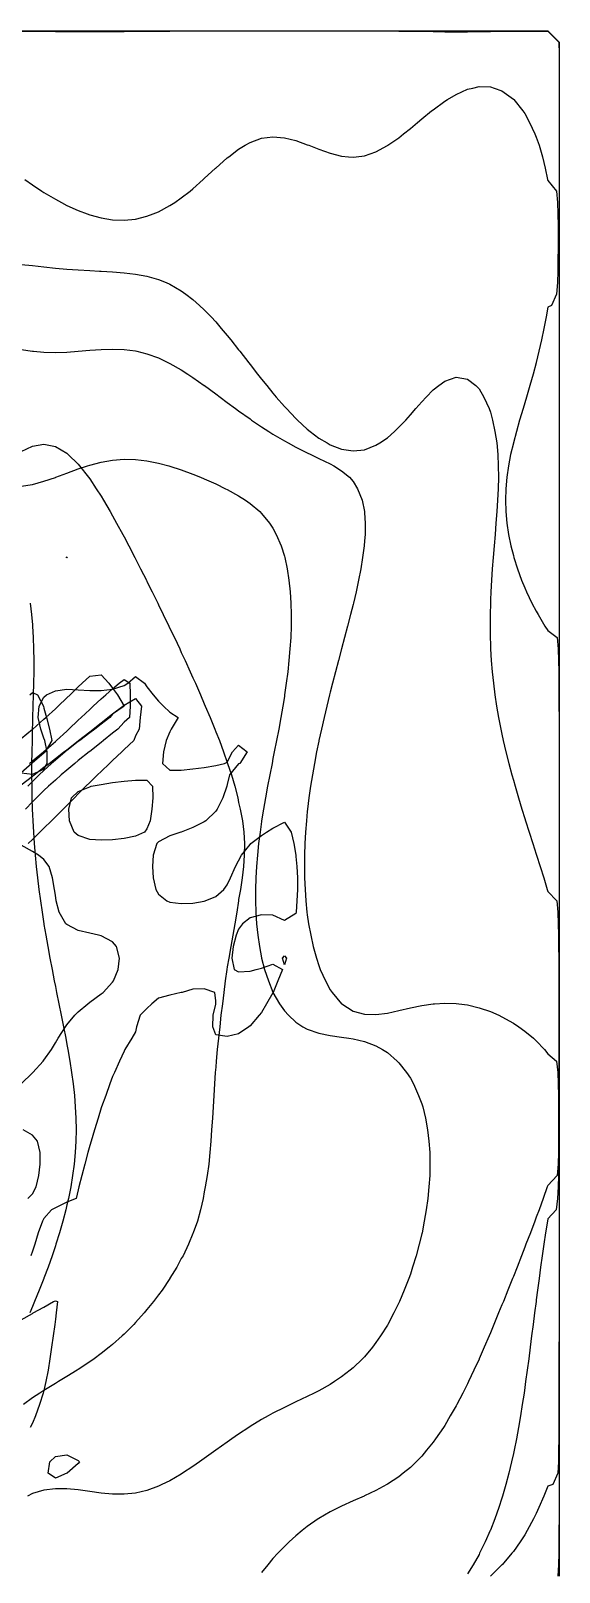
# Model space of a CAD drawing. Header units: metres. Extents: x 350990 to 353010, y 7454990 to 7457010.
# Drawn here: x 352549 to 353010, y 7455664 to 7457010 of the extents above; entities that cross this region are included whole.
import ezdxf

# ---------------------------------------------------------------- set-up
doc = ezdxf.new("R2010")
doc.units = ezdxf.units.M

msp = doc.modelspace()

# ---------------------------------------------------------------- linework, layer by layer
at = {"layer": 'IMP_RL500'}
msp.add_polyline3d([(352540, 7456351.37, 500), (352550, 7456358.978, 500), (352551.36, 7456360, 500), (352560, 7456366.599, 500), (352564.491, 7456370, 500), (352570, 7456374.262, 500), (352577.473, 7456380, 500), (352580, 7456381.986, 500), (352590, 7456389.775, 500), (352590.293, 7456390, 500), (352600, 7456397.616, 500), (352603.079, 7456400, 500), (352610, 7456405.445, 500), (352615.884, 7456410, 500), (352620, 7456413.212, 500), (352628.865, 7456420, 500), (352630, 7456420.868, 500), (352640, 7456426.703, 500), (352645.082, 7456420, 500), (352644.163, 7456410, 500), (352643.153, 7456400, 500), (352640, 7456394, 500), (352638.428, 7456390, 500), (352630, 7456382.301, 500), (352627.907, 7456380, 500), (352620, 7456372.556, 500), (352617.283, 7456370, 500), (352610, 7456363.005, 500), (352606.863, 7456360, 500), (352600, 7456353.267, 500), (352596.652, 7456350, 500), (352590, 7456343.356, 500), (352586.61, 7456340, 500), (352580, 7456333.328, 500), (352576.656, 7456330, 500), (352570, 7456323.287, 500), (352566.677, 7456320, 500), (352560, 7456313.361, 500), (352556.536, 7456310, 500), (352550, 7456303.677, 500), (352546.091, 7456300, 500)], dxfattribs=at)
at = {"layer": 'IMP_RL600'}
msp.add_polyline3d([(352547.274, 7456370, 600), (352550, 7456372.14, 600), (352559.63, 7456380, 600), (352560, 7456380.313, 600), (352570, 7456389.042, 600), (352571.072, 7456390, 600), (352580, 7456398.241, 600), (352581.89, 7456400, 600), (352590, 7456407.733, 600), (352592.404, 7456410, 600), (352600, 7456417.254, 600), (352602.966, 7456420, 600), (352610, 7456426.508, 600), (352613.966, 7456430, 600), (352620, 7456435.247, 600), (352625.831, 7456440, 600), (352630, 7456443.332, 600), (352635.103, 7456440, 600), (352635.447, 7456430, 600), (352635.21, 7456420, 600), (352634.733, 7456410, 600), (352630, 7456406.027, 600), (352624.484, 7456400, 600), (352620, 7456396.306, 600), (352612.08, 7456390, 600), (352610, 7456388.332, 600), (352600, 7456380.459, 600), (352599.411, 7456380, 600), (352590, 7456372.479, 600), (352586.928, 7456370, 600), (352580, 7456364.222, 600), (352575.055, 7456360, 600), (352570, 7456355.519, 600), (352563.96, 7456350, 600), (352560, 7456346.243, 600), (352553.613, 7456340, 600), (352550, 7456336.353, 600), (352543.85, 7456330, 600)], dxfattribs=at)
at = {"layer": 'IMP_RL700'}
msp.add_polyline3d([(352540, 7456391.77, 700), (352550, 7456399.859, 700), (352550.167, 7456400, 700), (352560, 7456408.544, 700), (352561.617, 7456410, 700), (352570, 7456417.753, 700), (352572.378, 7456420, 700), (352580, 7456427.325, 700), (352582.776, 7456430, 700), (352590, 7456437.002, 700), (352593.373, 7456440, 700), (352600, 7456446.256, 700), (352610, 7456447.317, 700), (352616.596, 7456440, 700), (352620, 7456435.822, 700), (352624.356, 7456430, 700), (352630, 7456420.077, 700), (352630.021, 7456420, 700), (352630, 7456419.982, 700), (352620, 7456413.008, 700), (352617.553, 7456410, 700), (352610, 7456404.181, 700), (352604.443, 7456400, 700), (352600, 7456396.639, 700), (352591.225, 7456390, 700), (352590, 7456389.057, 700), (352580, 7456381.202, 700), (352578.517, 7456380, 700), (352570, 7456372.856, 700), (352566.741, 7456370, 700), (352560, 7456363.853, 700), (352555.955, 7456360, 700), (352550, 7456354.094, 700), (352546.011, 7456350, 700)], dxfattribs=at)
at = {"layer": 'IMP_RL800'}
msp.add_polyline3d([(352547.682, 7456430, 800), (352550, 7456432.096, 800), (352554.487, 7456430, 800), (352559.483, 7456420, 800), (352560, 7456418.373, 800), (352562.389, 7456410, 800), (352564.847, 7456400, 800), (352566.925, 7456390, 800), (352561.224, 7456380, 800), (352560, 7456378.975, 800), (352550, 7456370.5, 800), (352549.415, 7456370, 800), (352540, 7456361.754, 800)], dxfattribs=at)
at = {"layer": 'PHY_RL700'}
msp.add_polyline3d([(352570, 7455745.752, 700), (352563.771, 7455750, 700), (352565.107, 7455760, 700), (352570, 7455764.448, 700), (352580, 7455766.025, 700), (352590, 7455761, 700), (352591.038, 7455760, 700), (352590, 7455758.487, 700), (352580.183, 7455750, 700), (352580, 7455749.878, 700)], close=True, dxfattribs=at)
at = {"layer": 'PHY_RL800'}
for points in [[(352580, 7456549.689, 800), (352579.45, 7456550, 800), (352580, 7456550.439, 800), (352580.331, 7456550, 800)], [(352590, 7456306.96, 800), (352586.279, 7456310, 800), (352582.251, 7456320, 800), (352581.707, 7456330, 800), (352584.059, 7456340, 800), (352590, 7456345.556, 800), (352600, 7456349.634, 800), (352601.28, 7456350, 800), (352610, 7456351.701, 800), (352620, 7456353.232, 800), (352630, 7456354.511, 800), (352640, 7456355.489, 800), (352650, 7456355.266, 800), (352654.914, 7456350, 800), (352655.071, 7456340, 800), (352654.209, 7456330, 800), (352652.72, 7456320, 800), (352650, 7456312.919, 800), (352647.953, 7456310, 800), (352640, 7456306.323, 800), (352630, 7456304.332, 800), (352620, 7456303.233, 800), (352610, 7456302.859, 800), (352600, 7456303.606, 800)], [(352770, 7456194.08, 800), (352768.216, 7456200, 800), (352770, 7456202.057, 800), (352771.751, 7456200, 800)]]:
    msp.add_polyline3d(points, close=True, dxfattribs=at)
for points in [[(352540, 7456361.714, 800), (352550, 7456360.5, 800), (352560, 7456364.863, 800), (352562.755, 7456370, 800), (352562.863, 7456380, 800), (352560.669, 7456390, 800), (352560, 7456392.089, 800), (352557.24, 7456400, 800), (352555.096, 7456410, 800), (352555.811, 7456420, 800), (352560, 7456427.787, 800), (352562.233, 7456430, 800), (352570, 7456433.499, 800), (352580, 7456434.744, 800), (352590, 7456434.318, 800), (352600, 7456433.629, 800), (352610, 7456433.665, 800), (352620, 7456435.001, 800), (352630, 7456438.201, 800), (352633.165, 7456440, 800), (352640, 7456445.93, 800), (352647.97, 7456440, 800), (352650, 7456436.813, 800), (352655.491, 7456430, 800), (352660, 7456424.279, 800), (352664.548, 7456420, 800), (352670, 7456414.783, 800), (352677.178, 7456410, 800), (352671.238, 7456400, 800), (352670, 7456397.459, 800), (352666.876, 7456390, 800), (352664.444, 7456380, 800), (352663.687, 7456370, 800), (352670, 7456364.021, 800), (352680, 7456364.206, 800), (352690, 7456365.261, 800), (352700, 7456366.575, 800), (352710, 7456368.171, 800), (352717.811, 7456370, 800), (352720, 7456371.223, 800), (352724.724, 7456380, 800), (352730, 7456385.922, 800), (352737.509, 7456380, 800), (352731.167, 7456370, 800), (352730, 7456369.558, 800), (352722.147, 7456360, 800), (352720, 7456351.594, 800), (352719.709, 7456350, 800), (352716.201, 7456340, 800), (352711.234, 7456330, 800), (352710, 7456328.386, 800), (352701.408, 7456320, 800), (352700, 7456319.051, 800), (352690, 7456314.052, 800), (352680, 7456310.09, 800), (352679.672, 7456310, 800), (352670, 7456306.86, 800), (352660, 7456301.39, 800), (352658.734, 7456300, 800), (352655.515, 7456290, 800), (352654.921, 7456280, 800), (352655.393, 7456270, 800), (352657.586, 7456260, 800), (352660, 7456255.763, 800), (352667.212, 7456250, 800), (352670, 7456248.905, 800), (352680, 7456247.646, 800), (352690, 7456248.034, 800), (352700, 7456249.74, 800), (352700.899, 7456250, 800), (352710, 7456253.623, 800), (352717.13, 7456260, 800), (352720, 7456264.037, 800), (352722.973, 7456270, 800), (352727.4, 7456280, 800), (352730, 7456285.057, 800), (352732.653, 7456290, 800), (352740, 7456299.148, 800), (352740.811, 7456300, 800), (352750, 7456307.084, 800), (352754.381, 7456310, 800), (352760, 7456313.356, 800), (352770, 7456318.645, 800), (352775.99, 7456310, 800), (352778.181, 7456300, 800), (352779.861, 7456290, 800), (352780, 7456288.78, 800), (352780.835, 7456280, 800), (352781.33, 7456270, 800), (352781.373, 7456260, 800), (352780.973, 7456250, 800), (352780.147, 7456240, 800), (352780, 7456238.803, 800), (352770, 7456232.712, 800), (352760, 7456237.372, 800), (352750, 7456237.85, 800), (352740, 7456235.245, 800), (352733.296, 7456230, 800), (352730, 7456225.203, 800), (352727.79, 7456220, 800), (352725.276, 7456210, 800), (352724.029, 7456200, 800), (352726.261, 7456190, 800), (352730, 7456187.978, 800), (352740, 7456188.389, 800), (352745.319, 7456190, 800), (352750, 7456191.258, 800), (352760, 7456194.517, 800), (352768.463, 7456190, 800), (352764.422, 7456180, 800), (352760.217, 7456170, 800), (352760, 7456169.502, 800), (352754.42, 7456160, 800), (352750, 7456152.431, 800), (352747.883, 7456150, 800), (352740, 7456140.719, 800), (352738.915, 7456140, 800), (352730, 7456133.837, 800), (352720, 7456131.425, 800), (352710, 7456132.919, 800), (352707.372, 7456140, 800), (352707.698, 7456150, 800), (352710, 7456159.657, 800), (352710.153, 7456160, 800), (352710, 7456162.642, 800), (352709.153, 7456170, 800), (352700, 7456173.006, 800), (352690, 7456172.844, 800), (352680.613, 7456170, 800), (352680, 7456169.868, 800), (352670, 7456167.497, 800), (352660, 7456165.046, 800), (352654.256, 7456160, 800), (352650, 7456156.039, 800), (352644.165, 7456150, 800), (352640.99, 7456140, 800), (352640, 7456135.441, 800), (352636.763, 7456130, 800), (352630.754, 7456120, 800), (352630, 7456118.74, 800), (352626.087, 7456110, 800), (352621.571, 7456100, 800), (352620, 7456096.491, 800), (352617.631, 7456090, 800), (352613.994, 7456080, 800), (352610.347, 7456070, 800), (352610, 7456069.02, 800), (352607.223, 7456060, 800), (352604.161, 7456050, 800), (352601.116, 7456040, 800), (352600, 7456036.213, 800), (352598.325, 7456030, 800), (352595.695, 7456020, 800), (352593.104, 7456010, 800), (352590.566, 7456000, 800), (352590, 7455997.634, 800), (352588.244, 7455990, 800), (352580, 7455986.841, 800), (352570, 7455981.761, 800), (352566.708, 7455980, 800), (352560, 7455972.574, 800), (352558.727, 7455970, 800), (352554.988, 7455960, 800), (352552.009, 7455950, 800), (352550, 7455943.98, 800), (352548.506, 7455940, 800)], [(352540.149, 7456090, 800), (352550, 7456099.71, 800), (352550.287, 7456100, 800), (352559.336, 7456110, 800), (352560, 7456110.863, 800), (352566.486, 7456120, 800), (352570, 7456125.862, 800), (352572.506, 7456130, 800), (352578.757, 7456140, 800), (352580, 7456141.774, 800), (352586.958, 7456150, 800), (352590, 7456153.152, 800), (352598.268, 7456160, 800), (352600, 7456161.422, 800), (352610, 7456168.734, 800), (352611.736, 7456170, 800), (352620, 7456178.905, 800), (352620.811, 7456180, 800), (352624.886, 7456190, 800), (352625.87, 7456200, 800), (352623.505, 7456210, 800), (352620, 7456214.157, 800), (352610, 7456219.392, 800), (352607.744, 7456220, 800), (352600, 7456221.586, 800), (352590, 7456223.968, 800), (352580, 7456229.177, 800), (352579.183, 7456230, 800), (352573.366, 7456240, 800), (352570.77, 7456250, 800), (352570, 7456254.851, 800), (352569.22, 7456260, 800), (352567.585, 7456270, 800), (352564.48, 7456280, 800), (352560, 7456286.19, 800), (352555.373, 7456290, 800), (352550, 7456293.101, 800), (352540, 7456298.673, 800)], [(352545.957, 7455990, 800), (352550, 7455994.043, 800), (352553.165, 7456000, 800), (352555.645, 7456010, 800), (352556.816, 7456020, 800), (352556.815, 7456030, 800), (352554.301, 7456040, 800), (352550, 7456045.389, 800), (352541.901, 7456050, 800)], [(352540, 7455883.848, 800), (352550, 7455889.621, 800), (352550.607, 7455890, 800), (352560, 7455894.939, 800), (352568.367, 7455900, 800), (352570, 7455900.562, 800), (352571.94, 7455900, 800), (352570.651, 7455890, 800), (352570, 7455884.569, 800), (352569.39, 7455880, 800), (352568.085, 7455870, 800), (352566.723, 7455860, 800), (352565.245, 7455850, 800), (352563.587, 7455840, 800), (352561.692, 7455830, 800), (352560, 7455822.25, 800), (352559.391, 7455820, 800), (352556.219, 7455810, 800), (352552.585, 7455800, 800), (352550, 7455793.699, 800), (352547.92, 7455790, 800)]]:
    msp.add_polyline3d(points, dxfattribs=at)
at = {"layer": 'PHY_RL900'}
msp.add_polyline3d([(352547.871, 7456510, 900), (352549.173, 7456500, 900), (352550, 7456491.027, 900), (352550.09, 7456490, 900), (352550.671, 7456480, 900), (352551.003, 7456470, 900), (352551.132, 7456460, 900), (352551.102, 7456450, 900), (352550.952, 7456440, 900), (352550.719, 7456430, 900), (352550.437, 7456420, 900), (352550.137, 7456410, 900), (352550, 7456405.298, 900), (352549.845, 7456400, 900), (352549.589, 7456390, 900), (352549.389, 7456380, 900), (352549.265, 7456370, 900), (352549.232, 7456360, 900), (352549.301, 7456350, 900), (352549.483, 7456340, 900), (352549.785, 7456330, 900), (352550, 7456324.957, 900), (352550.217, 7456320, 900), (352550.785, 7456310, 900), (352551.488, 7456300, 900), (352552.325, 7456290, 900), (352553.292, 7456280, 900), (352554.387, 7456270, 900), (352555.602, 7456260, 900), (352556.931, 7456250, 900), (352558.365, 7456240, 900), (352559.893, 7456230, 900), (352560, 7456229.328, 900), (352561.6, 7456220, 900), (352563.39, 7456210, 900), (352565.24, 7456200, 900), (352567.134, 7456190, 900), (352569.055, 7456180, 900), (352570, 7456175.059, 900), (352571.07, 7456170, 900), (352573.152, 7456160, 900), (352575.19, 7456150, 900), (352577.16, 7456140, 900), (352579.035, 7456130, 900), (352580, 7456124.462, 900), (352580.872, 7456120, 900), (352582.641, 7456110, 900), (352584.205, 7456100, 900), (352585.536, 7456090, 900), (352586.607, 7456080, 900), (352587.391, 7456070, 900), (352587.867, 7456060, 900), (352588.012, 7456050, 900), (352587.812, 7456040, 900), (352587.253, 7456030, 900), (352586.327, 7456020, 900), (352585.031, 7456010, 900), (352583.368, 7456000, 900), (352581.345, 7455990, 900), (352580, 7455984.334, 900), (352579.029, 7455980, 900), (352576.461, 7455970, 900), (352573.59, 7455960, 900), (352570.442, 7455950, 900), (352570, 7455948.707, 900), (352567.107, 7455940, 900), (352563.558, 7455930, 900), (352560, 7455920.481, 900), (352559.82, 7455920, 900), (352555.893, 7455910, 900), (352551.842, 7455900, 900), (352550, 7455895.582, 900), (352547.611, 7455890, 900)], dxfattribs=at)
at = {"layer": 'PRO_RL1000'}
msp.add_polyline3d([(352540, 7456731.564, 1000), (352550, 7456730.078, 1000), (352550.942, 7456730, 1000), (352560, 7456729.217, 1000), (352570, 7456728.984, 1000), (352580, 7456729.297, 1000), (352590, 7456729.999, 1000), (352590.017, 7456730, 1000), (352600, 7456730.866, 1000), (352610, 7456731.627, 1000), (352620, 7456731.976, 1000), (352630, 7456731.615, 1000), (352640, 7456730.287, 1000), (352641.167, 7456730, 1000), (352650, 7456727.849, 1000), (352660, 7456724.227, 1000), (352668.86, 7456720, 1000), (352670, 7456719.464, 1000), (352680, 7456713.748, 1000), (352685.742, 7456710, 1000), (352690, 7456707.252, 1000), (352700, 7456700.223, 1000), (352700.303, 7456700, 1000), (352710, 7456692.878, 1000), (352713.888, 7456690, 1000), (352720, 7456685.421, 1000), (352727.398, 7456680, 1000), (352730, 7456678.043, 1000), (352740, 7456670.887, 1000), (352741.355, 7456670, 1000), (352750, 7456664.032, 1000), (352756.476, 7456660, 1000), (352760, 7456657.636, 1000), (352770, 7456651.726, 1000), (352773.421, 7456650, 1000), (352780, 7456646.271, 1000), (352790, 7456641.316, 1000), (352793.103, 7456640, 1000), (352800, 7456636.518, 1000), (352810, 7456631.64, 1000), (352813.259, 7456630, 1000), (352820, 7456625.572, 1000), (352826.786, 7456620, 1000), (352830, 7456616.172, 1000), (352833.985, 7456610, 1000), (352837.901, 7456600, 1000), (352839.909, 7456590, 1000), (352840, 7456588.862, 1000), (352840.585, 7456580, 1000), (352840.437, 7456570, 1000), (352840, 7456564.428, 1000), (352839.657, 7456560, 1000), (352838.365, 7456550, 1000), (352836.71, 7456540, 1000), (352834.776, 7456530, 1000), (352832.622, 7456520, 1000), (352830.293, 7456510, 1000), (352830, 7456508.852, 1000), (352827.826, 7456500, 1000), (352825.266, 7456490, 1000), (352822.635, 7456480, 1000), (352820, 7456470.181, 1000), (352819.954, 7456470, 1000), (352817.319, 7456460, 1000), (352814.679, 7456450, 1000), (352812.048, 7456440, 1000), (352810, 7456432.177, 1000), (352809.465, 7456430, 1000), (352807.019, 7456420, 1000), (352804.634, 7456410, 1000), (352802.322, 7456400, 1000), (352800.096, 7456390, 1000), (352800, 7456389.55, 1000), (352798.095, 7456380, 1000), (352796.22, 7456370, 1000), (352794.481, 7456360, 1000), (352792.89, 7456350, 1000), (352791.463, 7456340, 1000), (352790.213, 7456330, 1000), (352790, 7456327.98, 1000), (352789.219, 7456320, 1000), (352788.441, 7456310, 1000), (352787.877, 7456300, 1000), (352787.539, 7456290, 1000), (352787.441, 7456280, 1000), (352787.595, 7456270, 1000), (352788.014, 7456260, 1000), (352788.711, 7456250, 1000), (352789.699, 7456240, 1000), (352790, 7456237.642, 1000), (352791.13, 7456230, 1000), (352792.985, 7456220, 1000), (352795.251, 7456210, 1000), (352797.954, 7456200, 1000), (352800, 7456193.468, 1000), (352801.37, 7456190, 1000), (352805.918, 7456180, 1000), (352810, 7456172.243, 1000), (352811.652, 7456170, 1000), (352820, 7456160.117, 1000), (352820.162, 7456160, 1000), (352830, 7456153.643, 1000), (352840, 7456150.859, 1000), (352850, 7456150.608, 1000), (352860, 7456151.931, 1000), (352870, 7456154.055, 1000), (352880, 7456156.378, 1000), (352890, 7456158.445, 1000), (352900, 7456159.926, 1000), (352901.086, 7456160, 1000), (352910, 7456160.588, 1000), (352920, 7456160.298, 1000), (352922.272, 7456160, 1000), (352930, 7456158.978, 1000), (352940, 7456156.594, 1000), (352950, 7456153.167, 1000), (352957.201, 7456150, 1000), (352960, 7456148.686, 1000), (352970, 7456143.03, 1000), (352974.663, 7456140, 1000), (352980, 7456136.099, 1000), (352987.46, 7456130, 1000), (352990, 7456127.551, 1000), (352997.217, 7456120, 1000), (353000, 7456116.331, 1000), (353007.733, 7456110, 1000), (353008.879, 7456100, 1000), (353009.201, 7456090, 1000), (353009.341, 7456080, 1000), (353009.406, 7456070, 1000), (353009.429, 7456060, 1000), (353009.417, 7456050, 1000), (353009.367, 7456040, 1000), (353009.255, 7456030, 1000), (353009.004, 7456020, 1000), (353008.238, 7456010, 1000), (353000, 7456001.228, 1000), (352999.608, 7456000, 1000), (352996.076, 7455990, 1000), (352992.412, 7455980, 1000), (352990, 7455973.695, 1000), (352988.655, 7455970, 1000), (352984.843, 7455960, 1000), (352980.999, 7455950, 1000), (352980, 7455947.49, 1000), (352977.086, 7455940, 1000), (352973.165, 7455930, 1000), (352970, 7455921.948, 1000), (352969.233, 7455920, 1000), (352965.206, 7455910, 1000), (352961.224, 7455900, 1000), (352960, 7455896.963, 1000), (352957.116, 7455890, 1000), (352952.991, 7455880, 1000), (352950, 7455872.711, 1000), (352948.828, 7455870, 1000), (352944.475, 7455860, 1000), (352940.182, 7455850, 1000), (352940, 7455849.58, 1000), (352935.505, 7455840, 1000), (352930.872, 7455830, 1000), (352930, 7455828.133, 1000), (352925.795, 7455820, 1000), (352920.663, 7455810, 1000), (352920, 7455808.72, 1000), (352914.874, 7455800, 1000), (352910, 7455791.679, 1000), (352908.855, 7455790, 1000), (352901.991, 7455780, 1000), (352900, 7455777.115, 1000), (352894.16, 7455770, 1000), (352890, 7455764.955, 1000), (352885.047, 7455760, 1000), (352880, 7455754.983, 1000), (352873.856, 7455750, 1000), (352870, 7455746.893, 1000), (352860, 7455740.299, 1000), (352859.448, 7455740, 1000), (352850, 7455734.898, 1000), (352840, 7455730.123, 1000), (352839.72, 7455730, 1000), (352830, 7455725.723, 1000), (352820, 7455721.152, 1000), (352817.68, 7455720, 1000), (352810, 7455716.15, 1000), (352800, 7455710.302, 1000), (352799.549, 7455710, 1000), (352790, 7455703.472, 1000), (352785.629, 7455700, 1000), (352780, 7455695.402, 1000), (352774.148, 7455690, 1000), (352770, 7455686.029, 1000), (352764.249, 7455680, 1000), (352760, 7455675.339, 1000), (352755.405, 7455670, 1000), (352750, 7455663.367, 1000)], dxfattribs=at)
at = {"layer": 'PRO_RL1100'}
msp.add_polyline3d([(352540, 7456612.142, 1100), (352550, 7456613.784, 1100), (352560, 7456616.472, 1100), (352570, 7456619.887, 1100), (352570.301, 7456620, 1100), (352580, 7456623.623, 1100), (352590, 7456627.32, 1100), (352598.089, 7456630, 1100), (352600, 7456630.624, 1100), (352610, 7456633.236, 1100), (352620, 7456634.98, 1100), (352630, 7456635.756, 1100), (352640, 7456635.547, 1100), (352650, 7456634.406, 1100), (352660, 7456632.438, 1100), (352669.167, 7456630, 1100), (352670, 7456629.772, 1100), (352680, 7456626.482, 1100), (352690, 7456622.751, 1100), (352696.848, 7456620, 1100), (352700, 7456618.64, 1100), (352710, 7456614.135, 1100), (352718.637, 7456610, 1100), (352720, 7456609.272, 1100), (352730, 7456603.71, 1100), (352736.007, 7456600, 1100), (352740, 7456597.108, 1100), (352748.491, 7456590, 1100), (352750, 7456588.462, 1100), (352757.025, 7456580, 1100), (352760, 7456575.42, 1100), (352762.945, 7456570, 1100), (352767.183, 7456560, 1100), (352770, 7456551.128, 1100), (352770.305, 7456550, 1100), (352772.442, 7456540, 1100), (352773.986, 7456530, 1100), (352775.034, 7456520, 1100), (352775.659, 7456510, 1100), (352775.915, 7456500, 1100), (352775.848, 7456490, 1100), (352775.49, 7456480, 1100), (352774.872, 7456470, 1100), (352774.017, 7456460, 1100), (352772.945, 7456450, 1100), (352771.676, 7456440, 1100), (352770.227, 7456430, 1100), (352770, 7456428.593, 1100), (352768.623, 7456420, 1100), (352766.895, 7456410, 1100), (352765.063, 7456400, 1100), (352763.148, 7456390, 1100), (352761.17, 7456380, 1100), (352760, 7456374.195, 1100), (352759.189, 7456370, 1100), (352757.262, 7456360, 1100), (352755.368, 7456350, 1100), (352753.53, 7456340, 1100), (352751.774, 7456330, 1100), (352750.127, 7456320, 1100), (352750, 7456319.149, 1100), (352748.723, 7456310, 1100), (352747.495, 7456300, 1100), (352746.461, 7456290, 1100), (352745.645, 7456280, 1100), (352745.073, 7456270, 1100), (352744.768, 7456260, 1100), (352744.758, 7456250, 1100), (352745.068, 7456240, 1100), (352745.725, 7456230, 1100), (352746.755, 7456220, 1100), (352748.185, 7456210, 1100), (352750, 7456200.221, 1100), (352750.049, 7456200, 1100), (352752.756, 7456190, 1100), (352756.068, 7456180, 1100), (352760, 7456170.066, 1100), (352760.033, 7456170, 1100), (352765.837, 7456160, 1100), (352770, 7456153.807, 1100), (352773.552, 7456150, 1100), (352780, 7456143.866, 1100), (352786.201, 7456140, 1100), (352790, 7456137.841, 1100), (352800, 7456134.363, 1100), (352810, 7456132.345, 1100), (352820, 7456130.953, 1100), (352826.243, 7456130, 1100), (352830, 7456129.442, 1100), (352840, 7456127.128, 1100), (352850, 7456123.361, 1100), (352855.798, 7456120, 1100), (352860, 7456117.473, 1100), (352868.517, 7456110, 1100), (352870, 7456108.598, 1100), (352876.646, 7456100, 1100), (352880, 7456095.096, 1100), (352882.7, 7456090, 1100), (352887.235, 7456080, 1100), (352890, 7456072.569, 1100), (352890.779, 7456070, 1100), (352893.238, 7456060, 1100), (352895.056, 7456050, 1100), (352896.281, 7456040, 1100), (352896.964, 7456030, 1100), (352897.153, 7456020, 1100), (352896.894, 7456010, 1100), (352896.229, 7456000, 1100), (352895.194, 7455990, 1100), (352893.824, 7455980, 1100), (352892.146, 7455970, 1100), (352890.186, 7455960, 1100), (352890, 7455959.187, 1100), (352887.723, 7455950, 1100), (352884.98, 7455940, 1100), (352881.993, 7455930, 1100), (352880, 7455923.871, 1100), (352878.606, 7455920, 1100), (352874.704, 7455910, 1100), (352870.583, 7455900, 1100), (352870, 7455898.683, 1100), (352865.645, 7455890, 1100), (352860.399, 7455880, 1100), (352860, 7455879.284, 1100), (352854.016, 7455870, 1100), (352850, 7455864.03, 1100), (352846.809, 7455860, 1100), (352840, 7455851.769, 1100), (352838.256, 7455850, 1100), (352830, 7455841.979, 1100), (352827.567, 7455840, 1100), (352820, 7455834.091, 1100), (352813.826, 7455830, 1100), (352810, 7455827.557, 1100), (352800, 7455822.004, 1100), (352796.04, 7455820, 1100), (352790, 7455817.042, 1100), (352780, 7455812.282, 1100), (352775.331, 7455810, 1100), (352770, 7455807.461, 1100), (352760, 7455802.34, 1100), (352755.832, 7455800, 1100), (352750, 7455796.784, 1100), (352740, 7455790.684, 1100), (352738.959, 7455790, 1100), (352730, 7455784.161, 1100), (352724.016, 7455780, 1100), (352720, 7455777.204, 1100), (352710.001, 7455770, 1100), (352710, 7455769.999, 1100), (352700, 7455762.797, 1100), (352695.965, 7455760, 1100), (352690, 7455755.779, 1100), (352681.146, 7455750, 1100), (352680, 7455749.229, 1100), (352670, 7455743.413, 1100), (352662.835, 7455740, 1100), (352660, 7455738.594, 1100), (352650, 7455734.95, 1100), (352640, 7455732.63, 1100), (352630, 7455731.604, 1100), (352620, 7455731.703, 1100), (352610, 7455732.637, 1100), (352600, 7455734.027, 1100), (352590, 7455735.431, 1100), (352580, 7455736.39, 1100), (352570, 7455736.447, 1100), (352560, 7455735.176, 1100), (352550, 7455732.202, 1100), (352545.553, 7455730, 1100)], dxfattribs=at)
at = {"layer": 'PRO_RL1200'}
msp.add_polyline3d([(352540, 7456642.349, 1200), (352550, 7456647.114, 1200), (352560, 7456648.822, 1200), (352570, 7456646.853, 1200), (352580, 7456641.037, 1200), (352581.085, 7456640, 1200), (352590, 7456631.504, 1200), (352591.166, 7456630, 1200), (352599.007, 7456620, 1200), (352600, 7456618.75, 1200), (352605.664, 7456610, 1200), (352610, 7456603.437, 1200), (352611.973, 7456600, 1200), (352617.8, 7456590, 1200), (352620, 7456586.285, 1200), (352623.38, 7456580, 1200), (352628.839, 7456570, 1200), (352630, 7456567.891, 1200), (352634.088, 7456560, 1200), (352639.311, 7456550, 1200), (352640, 7456548.681, 1200), (352644.398, 7456540, 1200), (352649.453, 7456530, 1200), (352650, 7456528.908, 1200), (352654.445, 7456520, 1200), (352659.363, 7456510, 1200), (352660, 7456508.679, 1200), (352664.276, 7456500, 1200), (352669.067, 7456490, 1200), (352670, 7456487.992, 1200), (352673.888, 7456480, 1200), (352678.557, 7456470, 1200), (352680, 7456466.767, 1200), (352683.249, 7456460, 1200), (352687.797, 7456450, 1200), (352690, 7456444.853, 1200), (352692.299, 7456440, 1200), (352696.73, 7456430, 1200), (352700, 7456422.016, 1200), (352700.944, 7456420, 1200), (352705.261, 7456410, 1200), (352709.181, 7456400, 1200), (352710, 7456397.678, 1200), (352713.227, 7456390, 1200), (352716.971, 7456380, 1200), (352720, 7456370.738, 1200), (352720.301, 7456370, 1200), (352723.833, 7456360, 1200), (352726.813, 7456350, 1200), (352729.234, 7456340, 1200), (352730, 7456335.903, 1200), (352731.495, 7456330, 1200), (352733.34, 7456320, 1200), (352734.514, 7456310, 1200), (352735.043, 7456300, 1200), (352734.965, 7456290, 1200), (352734.334, 7456280, 1200), (352733.215, 7456270, 1200), (352731.676, 7456260, 1200), (352730, 7456251.12, 1200), (352729.854, 7456250, 1200), (352728.361, 7456240, 1200), (352726.731, 7456230, 1200), (352725.006, 7456220, 1200), (352723.222, 7456210, 1200), (352721.411, 7456200, 1200), (352720, 7456192.203, 1200), (352719.703, 7456190, 1200), (352718.374, 7456180, 1200), (352717.08, 7456170, 1200), (352715.831, 7456160, 1200), (352714.636, 7456150, 1200), (352713.5, 7456140, 1200), (352712.426, 7456130, 1200), (352711.415, 7456120, 1200), (352710.464, 7456110, 1200), (352710, 7456104.779, 1200), (352709.661, 7456100, 1200), (352709, 7456090, 1200), (352708.369, 7456080, 1200), (352707.751, 7456070, 1200), (352707.128, 7456060, 1200), (352706.472, 7456050, 1200), (352705.747, 7456040, 1200), (352704.907, 7456030, 1200), (352703.886, 7456020, 1200), (352702.599, 7456010, 1200), (352700.927, 7456000, 1200), (352700, 7455995.625, 1200), (352699.037, 7455990, 1200), (352696.87, 7455980, 1200), (352694.02, 7455970, 1200), (352690.245, 7455960, 1200), (352690, 7455959.468, 1200), (352686.387, 7455950, 1200), (352681.492, 7455940, 1200), (352680, 7455937.48, 1200), (352676.16, 7455930, 1200), (352670, 7455920.223, 1200), (352669.872, 7455920, 1200), (352663.282, 7455910, 1200), (352660, 7455905.743, 1200), (352655.825, 7455900, 1200), (352650, 7455892.976, 1200), (352647.583, 7455890, 1200), (352640, 7455881.633, 1200), (352638.503, 7455880, 1200), (352630, 7455871.531, 1200), (352628.404, 7455870, 1200), (352620, 7455862.521, 1200), (352617.001, 7455860, 1200), (352610, 7455854.463, 1200), (352603.966, 7455850, 1200), (352600, 7455847.205, 1200), (352590, 7455840.582, 1200), (352589.08, 7455840, 1200), (352580, 7455834.427, 1200), (352572.656, 7455830, 1200), (352570, 7455828.429, 1200), (352560, 7455822.34, 1200), (352556.421, 7455820, 1200), (352550, 7455815.814, 1200), (352542.067, 7455810, 1200)], dxfattribs=at)
at = {"layer": 'PRO_RL500'}
msp.add_polyline3d([(352540, 7457009.933, 500), (352550, 7457009.931, 500), (352560, 7457009.93, 500), (352570, 7457009.929, 500), (352580, 7457009.928, 500), (352590, 7457009.927, 500), (352600, 7457009.926, 500), (352610, 7457009.925, 500), (352620, 7457009.924, 500), (352630, 7457009.922, 500), (352640, 7457009.919, 500), (352650, 7457009.917, 500), (352660, 7457009.914, 500), (352670, 7457009.912, 500), (352680, 7457009.91, 500), (352690, 7457009.91, 500), (352700, 7457009.911, 500), (352710, 7457009.913, 500), (352720, 7457009.918, 500), (352730, 7457009.923, 500), (352740, 7457009.93, 500), (352750, 7457009.936, 500), (352760, 7457009.942, 500), (352770, 7457009.948, 500), (352780, 7457009.953, 500), (352790, 7457009.957, 500), (352800, 7457009.961, 500), (352810, 7457009.964, 500), (352820, 7457009.966, 500), (352830, 7457009.968, 500), (352840, 7457009.969, 500), (352850, 7457009.97, 500), (352860, 7457009.971, 500), (352870, 7457009.971, 500), (352880, 7457009.971, 500), (352890, 7457009.971, 500), (352900, 7457009.97, 500), (352910, 7457009.969, 500), (352920, 7457009.968, 500), (352930, 7457009.967, 500), (352940, 7457009.965, 500), (352950, 7457009.963, 500), (352960, 7457009.961, 500), (352970, 7457009.959, 500), (352980, 7457009.957, 500), (352990, 7457009.956, 500), (353000, 7457009.954, 500), (353009.954, 7457000, 500), (353009.954, 7456990, 500), (353009.954, 7456980, 500), (353009.954, 7456970, 500), (353009.954, 7456960, 500), (353009.954, 7456950, 500), (353009.954, 7456940, 500), (353009.955, 7456930, 500), (353009.955, 7456920, 500), (353009.955, 7456910, 500), (353009.955, 7456900, 500), (353009.955, 7456890, 500), (353009.956, 7456880, 500), (353009.956, 7456870, 500), (353009.957, 7456860, 500), (353009.957, 7456850, 500), (353009.957, 7456840, 500), (353009.958, 7456830, 500), (353009.958, 7456820, 500), (353009.959, 7456810, 500), (353009.96, 7456800, 500), (353009.96, 7456790, 500), (353009.961, 7456780, 500), (353009.961, 7456770, 500), (353009.962, 7456760, 500), (353009.962, 7456750, 500), (353009.963, 7456740, 500), (353009.963, 7456730, 500), (353009.964, 7456720, 500), (353009.964, 7456710, 500), (353009.965, 7456700, 500), (353009.965, 7456690, 500), (353009.966, 7456680, 500), (353009.966, 7456670, 500), (353009.967, 7456660, 500), (353009.967, 7456650, 500), (353009.968, 7456640, 500), (353009.968, 7456630, 500), (353009.968, 7456620, 500), (353009.969, 7456610, 500), (353009.969, 7456600, 500), (353009.969, 7456590, 500), (353009.97, 7456580, 500), (353009.97, 7456570, 500), (353009.97, 7456560, 500), (353009.971, 7456550, 500), (353009.971, 7456540, 500), (353009.971, 7456530, 500), (353009.972, 7456520, 500), (353009.972, 7456510, 500), (353009.972, 7456500, 500), (353009.972, 7456490, 500), (353009.973, 7456480, 500), (353009.973, 7456470, 500), (353009.973, 7456460, 500), (353009.974, 7456450, 500), (353009.974, 7456440, 500), (353009.974, 7456430, 500), (353009.974, 7456420, 500), (353009.975, 7456410, 500), (353009.975, 7456400, 500), (353009.975, 7456390, 500), (353009.975, 7456380, 500), (353009.976, 7456370, 500), (353009.976, 7456360, 500), (353009.976, 7456350, 500), (353009.976, 7456340, 500), (353009.976, 7456330, 500), (353009.977, 7456320, 500), (353009.977, 7456310, 500), (353009.977, 7456300, 500), (353009.977, 7456290, 500), (353009.977, 7456280, 500), (353009.977, 7456270, 500), (353009.977, 7456260, 500), (353009.977, 7456250, 500), (353009.977, 7456240, 500), (353009.977, 7456230, 500), (353009.977, 7456220, 500), (353009.977, 7456210, 500), (353009.977, 7456200, 500), (353009.977, 7456190, 500), (353009.977, 7456180, 500), (353009.976, 7456170, 500), (353009.976, 7456160, 500), (353009.976, 7456150, 500), (353009.975, 7456140, 500), (353009.975, 7456130, 500), (353009.974, 7456120, 500), (353009.974, 7456110, 500), (353009.973, 7456100, 500), (353009.972, 7456090, 500), (353009.972, 7456080, 500), (353009.971, 7456070, 500), (353009.97, 7456060, 500), (353009.969, 7456050, 500), (353009.968, 7456040, 500), (353009.967, 7456030, 500), (353009.965, 7456020, 500), (353009.964, 7456010, 500), (353009.963, 7456000, 500), (353009.961, 7455990, 500), (353009.959, 7455980, 500), (353009.958, 7455970, 500), (353009.956, 7455960, 500), (353009.954, 7455950, 500), (353009.952, 7455940, 500), (353009.95, 7455930, 500), (353009.948, 7455920, 500), (353009.946, 7455910, 500), (353009.944, 7455900, 500), (353009.942, 7455890, 500), (353009.941, 7455880, 500), (353009.94, 7455870, 500), (353009.938, 7455860, 500), (353009.938, 7455850, 500), (353009.937, 7455840, 500), (353009.937, 7455830, 500), (353009.938, 7455820, 500), (353009.938, 7455810, 500), (353009.939, 7455800, 500), (353009.94, 7455790, 500), (353009.941, 7455780, 500), (353009.943, 7455770, 500), (353009.944, 7455760, 500), (353009.945, 7455750, 500), (353009.947, 7455740, 500), (353009.948, 7455730, 500), (353009.95, 7455720, 500), (353009.951, 7455710, 500), (353009.953, 7455700, 500), (353009.954, 7455690, 500), (353009.955, 7455680, 500), (353009.956, 7455670, 500), (353009.956, 7455660, 500)], dxfattribs=at)
at = {"layer": 'PRO_RL600'}
msp.add_polyline3d([(352540, 7457009.838, 600), (352550, 7457009.86, 600), (352560, 7457009.877, 600), (352570, 7457009.889, 600), (352580, 7457009.899, 600), (352590, 7457009.906, 600), (352600, 7457009.911, 600), (352610, 7457009.915, 600), (352620, 7457009.918, 600), (352630, 7457009.921, 600), (352640, 7457009.923, 600), (352650, 7457009.925, 600), (352660, 7457009.928, 600), (352670, 7457009.93, 600), (352680, 7457009.933, 600), (352690, 7457009.936, 600), (352700, 7457009.94, 600), (352710, 7457009.943, 600), (352720, 7457009.947, 600), (352730, 7457009.95, 600), (352740, 7457009.953, 600), (352750, 7457009.955, 600), (352760, 7457009.958, 600), (352770, 7457009.959, 600), (352780, 7457009.961, 600), (352790, 7457009.961, 600), (352800, 7457009.962, 600), (352810, 7457009.962, 600), (352820, 7457009.961, 600), (352830, 7457009.96, 600), (352840, 7457009.959, 600), (352850, 7457009.956, 600), (352860, 7457009.953, 600), (352870, 7457009.95, 600), (352880, 7457009.946, 600), (352890, 7457009.94, 600), (352900, 7457009.935, 600), (352910, 7457009.929, 600), (352920, 7457009.922, 600), (352930, 7457009.917, 600), (352940, 7457009.913, 600), (352950, 7457009.911, 600), (352960, 7457009.91, 600), (352970, 7457009.912, 600), (352980, 7457009.915, 600), (352990, 7457009.918, 600), (353000, 7457009.922, 600), (353009.922, 7457000, 600), (353009.926, 7456990, 600), (353009.93, 7456980, 600), (353009.933, 7456970, 600), (353009.936, 7456960, 600), (353009.939, 7456950, 600), (353009.941, 7456940, 600), (353009.943, 7456930, 600), (353009.945, 7456920, 600), (353009.946, 7456910, 600), (353009.948, 7456900, 600), (353009.949, 7456890, 600), (353009.95, 7456880, 600), (353009.951, 7456870, 600), (353009.952, 7456860, 600), (353009.953, 7456850, 600), (353009.954, 7456840, 600), (353009.955, 7456830, 600), (353009.956, 7456820, 600), (353009.957, 7456810, 600), (353009.958, 7456800, 600), (353009.958, 7456790, 600), (353009.959, 7456780, 600), (353009.96, 7456770, 600), (353009.961, 7456760, 600), (353009.961, 7456750, 600), (353009.962, 7456740, 600), (353009.963, 7456730, 600), (353009.963, 7456720, 600), (353009.964, 7456710, 600), (353009.964, 7456700, 600), (353009.965, 7456690, 600), (353009.965, 7456680, 600), (353009.966, 7456670, 600), (353009.966, 7456660, 600), (353009.967, 7456650, 600), (353009.967, 7456640, 600), (353009.967, 7456630, 600), (353009.968, 7456620, 600), (353009.968, 7456610, 600), (353009.968, 7456600, 600), (353009.969, 7456590, 600), (353009.969, 7456580, 600), (353009.969, 7456570, 600), (353009.969, 7456560, 600), (353009.969, 7456550, 600), (353009.97, 7456540, 600), (353009.97, 7456530, 600), (353009.97, 7456520, 600), (353009.97, 7456510, 600), (353009.97, 7456500, 600), (353009.97, 7456490, 600), (353009.97, 7456480, 600), (353009.97, 7456470, 600), (353009.97, 7456460, 600), (353009.97, 7456450, 600), (353009.97, 7456440, 600), (353009.969, 7456430, 600), (353009.969, 7456420, 600), (353009.969, 7456410, 600), (353009.969, 7456400, 600), (353009.969, 7456390, 600), (353009.969, 7456380, 600), (353009.969, 7456370, 600), (353009.969, 7456360, 600), (353009.969, 7456350, 600), (353009.969, 7456340, 600), (353009.969, 7456330, 600), (353009.969, 7456320, 600), (353009.969, 7456310, 600), (353009.969, 7456300, 600), (353009.969, 7456290, 600), (353009.969, 7456280, 600), (353009.969, 7456270, 600), (353009.969, 7456260, 600), (353009.969, 7456250, 600), (353009.969, 7456240, 600), (353009.969, 7456230, 600), (353009.97, 7456220, 600), (353009.97, 7456210, 600), (353009.97, 7456200, 600), (353009.97, 7456190, 600), (353009.97, 7456180, 600), (353009.97, 7456170, 600), (353009.971, 7456160, 600), (353009.971, 7456150, 600), (353009.971, 7456140, 600), (353009.971, 7456130, 600), (353009.971, 7456120, 600), (353009.971, 7456110, 600), (353009.971, 7456100, 600), (353009.971, 7456090, 600), (353009.971, 7456080, 600), (353009.972, 7456070, 600), (353009.972, 7456060, 600), (353009.972, 7456050, 600), (353009.971, 7456040, 600), (353009.971, 7456030, 600), (353009.971, 7456020, 600), (353009.971, 7456010, 600), (353009.971, 7456000, 600), (353009.971, 7455990, 600), (353009.971, 7455980, 600), (353009.97, 7455970, 600), (353009.97, 7455960, 600), (353009.969, 7455950, 600), (353009.969, 7455940, 600), (353009.969, 7455930, 600), (353009.968, 7455920, 600), (353009.967, 7455910, 600), (353009.967, 7455900, 600), (353009.966, 7455890, 600), (353009.965, 7455880, 600), (353009.964, 7455870, 600), (353009.963, 7455860, 600), (353009.962, 7455850, 600), (353009.961, 7455840, 600), (353009.96, 7455830, 600), (353009.959, 7455820, 600), (353009.957, 7455810, 600), (353009.956, 7455800, 600), (353009.954, 7455790, 600), (353009.953, 7455780, 600), (353009.951, 7455770, 600), (353009.949, 7455760, 600), (353009.946, 7455750, 600), (353009.944, 7455740, 600), (353009.941, 7455730, 600), (353009.939, 7455720, 600), (353009.935, 7455710, 600), (353009.932, 7455700, 600), (353009.928, 7455690, 600), (353009.923, 7455680, 600), (353009.918, 7455670, 600), (353009.913, 7455660, 600)], dxfattribs=at)
at = {"layer": 'PRO_RL700'}
msp.add_polyline3d([(352540, 7457009.623, 700), (352550, 7457009.6, 700), (352560, 7457009.563, 700), (352570, 7457009.51, 700), (352580, 7457009.44, 700), (352590, 7457009.357, 700), (352600, 7457009.282, 700), (352610, 7457009.252, 700), (352620, 7457009.3, 700), (352630, 7457009.413, 700), (352640, 7457009.542, 700), (352650, 7457009.653, 700), (352660, 7457009.737, 700), (352670, 7457009.797, 700), (352680, 7457009.839, 700), (352690, 7457009.869, 700), (352700, 7457009.891, 700), (352710, 7457009.906, 700), (352720, 7457009.917, 700), (352730, 7457009.925, 700), (352740, 7457009.931, 700), (352750, 7457009.935, 700), (352760, 7457009.937, 700), (352770, 7457009.938, 700), (352780, 7457009.937, 700), (352790, 7457009.935, 700), (352800, 7457009.932, 700), (352810, 7457009.926, 700), (352820, 7457009.917, 700), (352830, 7457009.905, 700), (352840, 7457009.888, 700), (352850, 7457009.863, 700), (352860, 7457009.826, 700), (352870, 7457009.769, 700), (352880, 7457009.678, 700), (352890, 7457009.533, 700), (352900, 7457009.313, 700), (352910, 7457009.059, 700), (352920, 7457008.953, 700), (352930, 7457009.099, 700), (352940, 7457009.327, 700), (352950, 7457009.507, 700), (352960, 7457009.627, 700), (352970, 7457009.704, 700), (352980, 7457009.753, 700), (352990, 7457009.784, 700), (353000, 7457009.803, 700), (353009.803, 7457000, 700), (353009.851, 7456990, 700), (353009.878, 7456980, 700), (353009.896, 7456970, 700), (353009.909, 7456960, 700), (353009.918, 7456950, 700), (353009.925, 7456940, 700), (353009.93, 7456930, 700), (353009.934, 7456920, 700), (353009.937, 7456910, 700), (353009.94, 7456900, 700), (353009.942, 7456890, 700), (353009.943, 7456880, 700), (353009.944, 7456870, 700), (353009.945, 7456860, 700), (353009.946, 7456850, 700), (353009.946, 7456840, 700), (353009.946, 7456830, 700), (353009.945, 7456820, 700), (353009.945, 7456810, 700), (353009.944, 7456800, 700), (353009.943, 7456790, 700), (353009.942, 7456780, 700), (353009.941, 7456770, 700), (353009.939, 7456760, 700), (353009.937, 7456750, 700), (353009.936, 7456740, 700), (353009.933, 7456730, 700), (353009.931, 7456720, 700), (353009.929, 7456710, 700), (353009.927, 7456700, 700), (353009.924, 7456690, 700), (353009.922, 7456680, 700), (353009.919, 7456670, 700), (353009.917, 7456660, 700), (353009.915, 7456650, 700), (353009.913, 7456640, 700), (353009.911, 7456630, 700), (353009.91, 7456620, 700), (353009.909, 7456610, 700), (353009.908, 7456600, 700), (353009.908, 7456590, 700), (353009.908, 7456580, 700), (353009.908, 7456570, 700), (353009.909, 7456560, 700), (353009.911, 7456550, 700), (353009.913, 7456540, 700), (353009.915, 7456530, 700), (353009.917, 7456520, 700), (353009.919, 7456510, 700), (353009.921, 7456500, 700), (353009.924, 7456490, 700), (353009.927, 7456480, 700), (353009.929, 7456470, 700), (353009.931, 7456460, 700), (353009.934, 7456450, 700), (353009.936, 7456440, 700), (353009.938, 7456430, 700), (353009.941, 7456420, 700), (353009.943, 7456410, 700), (353009.944, 7456400, 700), (353009.946, 7456390, 700), (353009.948, 7456380, 700), (353009.949, 7456370, 700), (353009.951, 7456360, 700), (353009.952, 7456350, 700), (353009.954, 7456340, 700), (353009.955, 7456330, 700), (353009.956, 7456320, 700), (353009.957, 7456310, 700), (353009.958, 7456300, 700), (353009.959, 7456290, 700), (353009.96, 7456280, 700), (353009.961, 7456270, 700), (353009.961, 7456260, 700), (353009.962, 7456250, 700), (353009.963, 7456240, 700), (353009.964, 7456230, 700), (353009.964, 7456220, 700), (353009.965, 7456210, 700), (353009.965, 7456200, 700), (353009.966, 7456190, 700), (353009.966, 7456180, 700), (353009.967, 7456170, 700), (353009.967, 7456160, 700), (353009.967, 7456150, 700), (353009.968, 7456140, 700), (353009.968, 7456130, 700), (353009.968, 7456120, 700), (353009.969, 7456110, 700), (353009.969, 7456100, 700), (353009.969, 7456090, 700), (353009.969, 7456080, 700), (353009.969, 7456070, 700), (353009.969, 7456060, 700), (353009.969, 7456050, 700), (353009.969, 7456040, 700), (353009.969, 7456030, 700), (353009.969, 7456020, 700), (353009.969, 7456010, 700), (353009.969, 7456000, 700), (353009.969, 7455990, 700), (353009.969, 7455980, 700), (353009.968, 7455970, 700), (353009.968, 7455960, 700), (353009.968, 7455950, 700), (353009.967, 7455940, 700), (353009.966, 7455930, 700), (353009.966, 7455920, 700), (353009.965, 7455910, 700), (353009.964, 7455900, 700), (353009.963, 7455890, 700), (353009.962, 7455880, 700), (353009.96, 7455870, 700), (353009.959, 7455860, 700), (353009.957, 7455850, 700), (353009.955, 7455840, 700), (353009.953, 7455830, 700), (353009.95, 7455820, 700), (353009.947, 7455810, 700), (353009.944, 7455800, 700), (353009.94, 7455790, 700), (353009.935, 7455780, 700), (353009.929, 7455770, 700), (353009.922, 7455760, 700), (353009.913, 7455750, 700), (353009.903, 7455740, 700), (353009.889, 7455730, 700), (353009.871, 7455720, 700), (353009.847, 7455710, 700), (353009.813, 7455700, 700), (353009.76, 7455690, 700), (353009.669, 7455680, 700), (353009.477, 7455670, 700), (353008.819, 7455660, 700)], dxfattribs=at)
at = {"layer": 'PRO_RL800'}
msp.add_polyline3d([(352543.305, 7456880, 800), (352550, 7456875.448, 800), (352558.229, 7456870, 800), (352560, 7456868.883, 800), (352570, 7456862.894, 800), (352575.318, 7456860, 800), (352580, 7456857.523, 800), (352590, 7456852.92, 800), (352597.791, 7456850, 800), (352600, 7456849.178, 800), (352610, 7456846.474, 800), (352620, 7456844.883, 800), (352630, 7456844.533, 800), (352640, 7456845.53, 800), (352650, 7456847.949, 800), (352655.427, 7456850, 800), (352660, 7456851.856, 800), (352670, 7456857.243, 800), (352674.255, 7456860, 800), (352680, 7456864.027, 800), (352687.629, 7456870, 800), (352690, 7456872.009, 800), (352699.094, 7456880, 800), (352700, 7456880.859, 800), (352709.944, 7456890, 800), (352710, 7456890.055, 800), (352720, 7456898.908, 800), (352721.472, 7456900, 800), (352730, 7456906.628, 800), (352735.786, 7456910, 800), (352740, 7456912.525, 800), (352750, 7456916.161, 800), (352760, 7456917.447, 800), (352770, 7456916.59, 800), (352780, 7456914.064, 800), (352790, 7456910.523, 800), (352791.358, 7456910, 800), (352800, 7456906.552, 800), (352810, 7456902.983, 800), (352820, 7456900.512, 800), (352826.085, 7456900, 800), (352830, 7456899.651, 800), (352832.795, 7456900, 800), (352840, 7456900.833, 800), (352850, 7456904.17, 800), (352860, 7456909.686, 800), (352860.417, 7456910, 800), (352870, 7456916.627, 800), (352874.022, 7456920, 800), (352880, 7456924.614, 800), (352886.265, 7456930, 800), (352890, 7456932.969, 800), (352898.564, 7456940, 800), (352900, 7456941.097, 800), (352910, 7456948.403, 800), (352912.521, 7456950, 800), (352920, 7456954.456, 800), (352930, 7456958.925, 800), (352934.509, 7456960, 800), (352940, 7456961.249, 800), (352950, 7456961.014, 800), (352953.148, 7456960, 800), (352960, 7456957.601, 800), (352970, 7456950.33, 800), (352970.294, 7456950, 800), (352978.351, 7456940, 800), (352980, 7456937.708, 800), (352984.112, 7456930, 800), (352988.819, 7456920, 800), (352990, 7456917.151, 800), (352992.4, 7456910, 800), (352995.317, 7456900, 800), (352997.808, 7456890, 800), (352999.892, 7456880, 800), (353000, 7456879.368, 800), (353007.573, 7456870, 800), (353008.515, 7456860, 800), (353008.843, 7456850, 800), (353008.985, 7456840, 800), (353009.038, 7456830, 800), (353009.028, 7456820, 800), (353008.956, 7456810, 800), (353008.793, 7456800, 800), (353008.455, 7456790, 800), (353007.611, 7456780, 800), (353003.244, 7456770, 800), (353000, 7456768.433, 800), (352998.581, 7456760, 800), (352996.687, 7456750, 800), (352994.599, 7456740, 800), (352992.343, 7456730, 800), (352990, 7456720.21, 800), (352989.942, 7456720, 800), (352987.127, 7456710, 800), (352984.27, 7456700, 800), (352981.418, 7456690, 800), (352980, 7456684.896, 800), (352978.421, 7456680, 800), (352975.38, 7456670, 800), (352972.575, 7456660, 800), (352970.061, 7456650, 800), (352970, 7456649.719, 800), (352967.6, 7456640, 800), (352965.626, 7456630, 800), (352964.183, 7456620, 800), (352963.298, 7456610, 800), (352962.991, 7456600, 800), (352963.276, 7456590, 800), (352964.16, 7456580, 800), (352965.645, 7456570, 800), (352967.727, 7456560, 800), (352970, 7456551.499, 800), (352970.381, 7456550, 800), (352973.505, 7456540, 800), (352977.211, 7456530, 800), (352980, 7456523.464, 800), (352981.46, 7456520, 800), (352986.23, 7456510, 800), (352990, 7456502.907, 800), (352991.574, 7456500, 800), (352997.51, 7456490, 800), (353000, 7456486.122, 800), (353008.184, 7456480, 800), (353009.247, 7456470, 800), (353009.533, 7456460, 800), (353009.665, 7456450, 800), (353009.741, 7456440, 800), (353009.789, 7456430, 800), (353009.823, 7456420, 800), (353009.848, 7456410, 800), (353009.866, 7456400, 800), (353009.881, 7456390, 800), (353009.892, 7456380, 800), (353009.901, 7456370, 800), (353009.909, 7456360, 800), (353009.915, 7456350, 800), (353009.92, 7456340, 800), (353009.925, 7456330, 800), (353009.929, 7456320, 800), (353009.932, 7456310, 800), (353009.934, 7456300, 800), (353009.937, 7456290, 800), (353009.938, 7456280, 800), (353009.94, 7456270, 800), (353009.941, 7456260, 800), (353009.942, 7456250, 800), (353009.943, 7456240, 800), (353009.944, 7456230, 800), (353009.944, 7456220, 800), (353009.944, 7456210, 800), (353009.944, 7456200, 800), (353009.944, 7456190, 800), (353009.944, 7456180, 800), (353009.943, 7456170, 800), (353009.942, 7456160, 800), (353009.942, 7456150, 800), (353009.941, 7456140, 800), (353009.939, 7456130, 800), (353009.938, 7456120, 800), (353009.937, 7456110, 800), (353009.935, 7456100, 800), (353009.933, 7456090, 800), (353009.931, 7456080, 800), (353009.929, 7456070, 800), (353009.927, 7456060, 800), (353009.924, 7456050, 800), (353009.921, 7456040, 800), (353009.918, 7456030, 800), (353009.915, 7456020, 800), (353009.912, 7456010, 800), (353009.909, 7456000, 800), (353009.905, 7455990, 800), (353009.901, 7455980, 800), (353009.897, 7455970, 800), (353009.893, 7455960, 800), (353009.888, 7455950, 800), (353009.883, 7455940, 800), (353009.878, 7455930, 800), (353009.873, 7455920, 800), (353009.867, 7455910, 800), (353009.861, 7455900, 800), (353009.854, 7455890, 800), (353009.847, 7455880, 800), (353009.838, 7455870, 800), (353009.829, 7455860, 800), (353009.818, 7455850, 800), (353009.805, 7455840, 800), (353009.789, 7455830, 800), (353009.77, 7455820, 800), (353009.745, 7455810, 800), (353009.712, 7455800, 800), (353009.667, 7455790, 800), (353009.601, 7455780, 800), (353009.493, 7455770, 800), (353009.29, 7455760, 800), (353008.77, 7455750, 800), (353004.533, 7455740, 800), (353000, 7455738.752, 800), (352996.562, 7455730, 800), (352992.346, 7455720, 800), (352990, 7455714.805, 800), (352987.577, 7455710, 800), (352982.16, 7455700, 800), (352980, 7455696.279, 800), (352975.877, 7455690, 800), (352970, 7455681.694, 800), (352968.645, 7455680, 800), (352960.062, 7455670, 800), (352960, 7455669.932, 800), (352950, 7455660.141, 800)], dxfattribs=at)
at = {"layer": 'PRO_RL900'}
msp.add_polyline3d([(352540, 7456805.885, 900), (352550, 7456804.836, 900), (352560, 7456803.766, 900), (352570, 7456802.753, 900), (352580, 7456801.851, 900), (352590, 7456801.09, 900), (352600, 7456800.464, 900), (352608.602, 7456800, 900), (352610, 7456799.921, 900), (352620, 7456799.362, 900), (352630, 7456798.618, 900), (352640, 7456797.464, 900), (352650, 7456795.617, 900), (352660, 7456792.753, 900), (352666.657, 7456790, 900), (352670, 7456788.565, 900), (352680, 7456782.82, 900), (352683.846, 7456780, 900), (352690, 7456775.367, 900), (352695.927, 7456770, 900), (352700, 7456766.232, 900), (352705.911, 7456760, 900), (352710, 7456755.616, 900), (352714.803, 7456750, 900), (352720, 7456743.843, 900), (352723.091, 7456740, 900), (352730, 7456731.315, 900), (352731.033, 7456730, 900), (352738.817, 7456720, 900), (352740, 7456718.461, 900), (352746.655, 7456710, 900), (352750, 7456705.678, 900), (352754.651, 7456700, 900), (352760, 7456693.335, 900), (352762.935, 7456690, 900), (352770, 7456681.752, 900), (352771.712, 7456680, 900), (352780, 7456671.209, 900), (352781.361, 7456670, 900), (352790, 7456661.96, 900), (352792.657, 7456660, 900), (352800, 7456654.255, 900), (352807.382, 7456650, 900), (352810, 7456648.375, 900), (352820, 7456644.527, 900), (352830, 7456643.023, 900), (352840, 7456644.077, 900), (352850, 7456647.91, 900), (352853.306, 7456650, 900), (352860, 7456654.498, 900), (352866.164, 7456660, 900), (352870, 7456663.628, 900), (352875.966, 7456670, 900), (352880, 7456674.526, 900), (352884.879, 7456680, 900), (352890, 7456685.942, 900), (352893.959, 7456690, 900), (352900, 7456696.269, 900), (352904.852, 7456700, 900), (352910, 7456703.909, 900), (352920, 7456707.537, 900), (352930, 7456705.818, 900), (352937.114, 7456700, 900), (352940, 7456697.164, 900), (352944.118, 7456690, 900), (352948.801, 7456680, 900), (352950, 7456676.766, 900), (352951.832, 7456670, 900), (352953.91, 7456660, 900), (352955.397, 7456650, 900), (352956.352, 7456640, 900), (352956.842, 7456630, 900), (352956.938, 7456620, 900), (352956.712, 7456610, 900), (352956.236, 7456600, 900), (352955.575, 7456590, 900), (352954.793, 7456580, 900), (352953.946, 7456570, 900), (352953.083, 7456560, 900), (352952.25, 7456550, 900), (352951.483, 7456540, 900), (352950.815, 7456530, 900), (352950.275, 7456520, 900), (352950, 7456513.002, 900), (352949.872, 7456510, 900), (352949.628, 7456500, 900), (352949.588, 7456490, 900), (352949.764, 7456480, 900), (352950, 7456474.161, 900), (352950.152, 7456470, 900), (352950.735, 7456460, 900), (352951.54, 7456450, 900), (352952.573, 7456440, 900), (352953.837, 7456430, 900), (352955.335, 7456420, 900), (352957.068, 7456410, 900), (352959.038, 7456400, 900), (352960, 7456395.632, 900), (352961.17, 7456390, 900), (352963.462, 7456380, 900), (352965.961, 7456370, 900), (352968.662, 7456360, 900), (352970, 7456355.36, 900), (352971.483, 7456350, 900), (352974.401, 7456340, 900), (352977.459, 7456330, 900), (352980, 7456321.997, 900), (352980.617, 7456320, 900), (352983.775, 7456310, 900), (352986.983, 7456300, 900), (352990, 7456290.664, 900), (352990.211, 7456290, 900), (352993.364, 7456280, 900), (352996.461, 7456270, 900), (352999.472, 7456260, 900), (353000, 7456258.181, 900), (353007.825, 7456250, 900), (353008.865, 7456240, 900), (353009.218, 7456230, 900), (353009.395, 7456220, 900), (353009.499, 7456210, 900), (353009.567, 7456200, 900), (353009.614, 7456190, 900), (353009.647, 7456180, 900), (353009.671, 7456170, 900), (353009.688, 7456160, 900), (353009.7, 7456150, 900), (353009.708, 7456140, 900), (353009.712, 7456130, 900), (353009.712, 7456120, 900), (353009.71, 7456110, 900), (353009.704, 7456100, 900), (353009.695, 7456090, 900), (353009.682, 7456080, 900), (353009.663, 7456070, 900), (353009.639, 7456060, 900), (353009.607, 7456050, 900), (353009.564, 7456040, 900), (353009.504, 7456030, 900), (353009.419, 7456020, 900), (353009.289, 7456010, 900), (353009.071, 7456000, 900), (353008.637, 7455990, 900), (353007.369, 7455980, 900), (353000, 7455972.28, 900), (352999.646, 7455970, 900), (352998.104, 7455960, 900), (352996.608, 7455950, 900), (352995.159, 7455940, 900), (352993.757, 7455930, 900), (352992.401, 7455920, 900), (352991.084, 7455910, 900), (352990, 7455901.562, 900), (352989.793, 7455900, 900), (352988.479, 7455890, 900), (352987.19, 7455880, 900), (352985.914, 7455870, 900), (352984.642, 7455860, 900), (352983.36, 7455850, 900), (352982.056, 7455840, 900), (352980.716, 7455830, 900), (352980, 7455824.885, 900), (352979.284, 7455820, 900), (352977.742, 7455810, 900), (352976.121, 7455800, 900), (352974.404, 7455790, 900), (352972.575, 7455780, 900), (352970.617, 7455770, 900), (352970, 7455767.085, 900), (352968.4, 7455760, 900), (352965.968, 7455750, 900), (352963.351, 7455740, 900), (352960.529, 7455730, 900), (352960, 7455728.266, 900), (352957.262, 7455720, 900), (352953.699, 7455710, 900), (352950, 7455700.342, 900), (352949.856, 7455700, 900), (352945.326, 7455690, 900), (352940.487, 7455680, 900), (352940, 7455679.058, 900), (352934.804, 7455670, 900), (352930, 7455662.106, 900)], dxfattribs=at)

doc.saveas('drawing.dxf')
